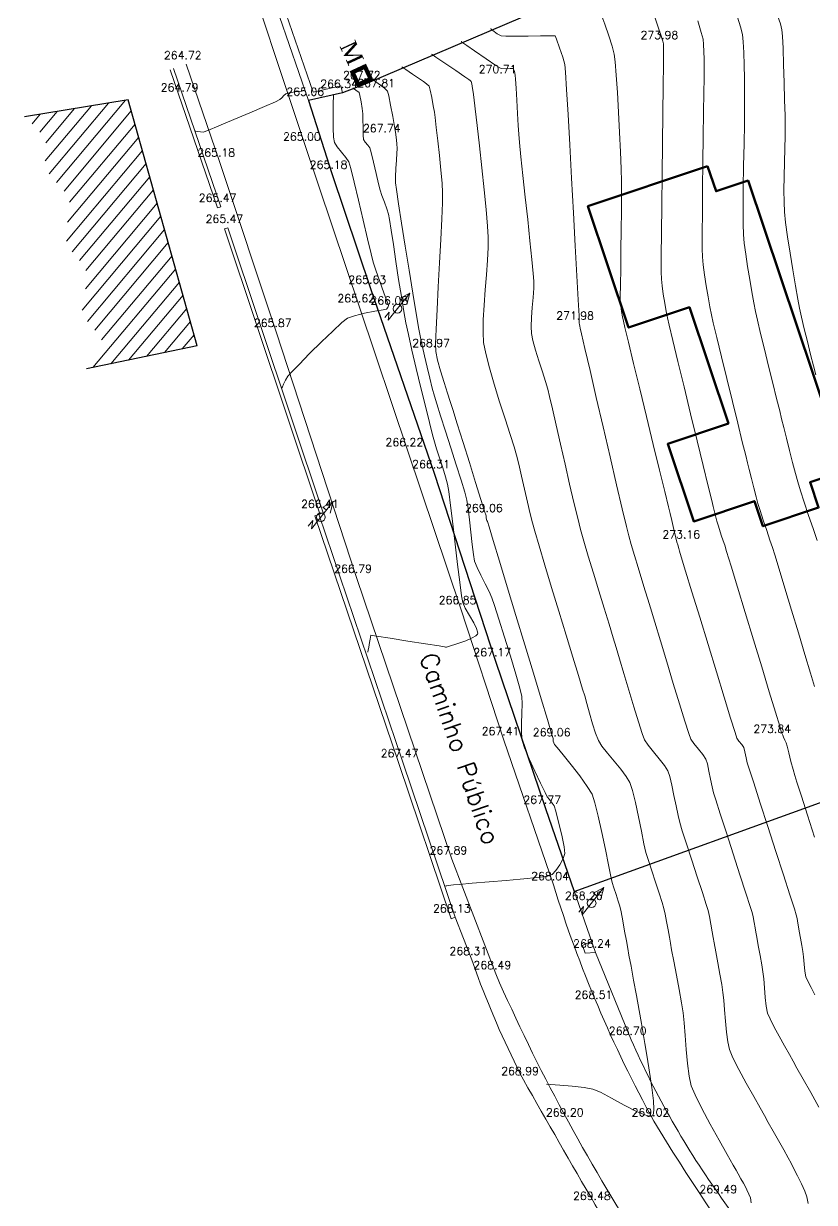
# Model space of a CAD drawing. Extents: x -10901 to -10687, y 151248 to 151425.
# Drawn here: x -10901.4 to -10856.9, y 151324.2 to 151390.5 of the extents above; entities that cross this region are included whole.
import ezdxf

# ---------------------------------------------------------------- set-up
doc = ezdxf.new("R2010")
doc.units = 0
doc.header["$LTSCALE"] = 0.1
doc.layers.get('0').update_dxf_attribs({"lineweight": 15})
for name, color, linetype, lineweight in [('Aguas Pluviais', 172, 'Continuous', 15), ('caminhos', 250, 'Continuous', 15), ('CONSTRUÇOES', 12, 'Continuous', 15), ('MUROS', 250, 'Continuous', 15), ('Paredes', 7, 'Continuous', 30), ('Partilha', 1, 'Continuous', 30), ('PONTOS', 7, 'Continuous', 15), ('Poste Edp', 220, 'Continuous', 15), ('Texto', 7, 'Continuous', 15), ('TOPO-CN_MESTRAS', 24, 'Continuous', 15), ('TOPO-CN_NORMAIS', 45, 'Continuous', 15)]:
    doc.layers.add(name, color=color, linetype=linetype, lineweight=lineweight)
doc.layers.add('LIM_MARCO_PARTILHA', color=40, linetype='Continuous')
doc.styles.get("Standard").update_dxf_attribs({"font": 'simplex.shx'})
doc.styles.add('TIMES NEW ROMAN', font='times.ttf')

# ---------------------------------------------------------------- blocks, each defined once
blk = doc.blocks.new('A$C06F97CB2')
at = {"layer": 'LIM_MARCO_PARTILHA', "const_width": 0.24, "elevation": -36.358}
blk.add_lwpolyline([(2.626, 1.966), (2.073, 1.432), (1.54, 1.984), (2.092, 2.518)], close=True, dxfattribs=at)
at = {"layer": 'LIM_MARCO_PARTILHA', "style": 'TIMES NEW ROMAN'}
blk.add_text('M ', height=0.96, rotation=44.00276, dxfattribs=at).set_placement((0.923, 0.244, -36.358))
blk = doc.blocks.new('POSTE-EDP')
for p, q in [((-0.52, -0.654), (0.697, 0.881)), ((0.697, 0.881), (0.107, 0.565)), ((0.697, 0.881), (0.524, 0.234)), ((0.107, 0.565), (0.315, 0.399)), ((-0.708, -0.5), (-0.46, -0.187)), ((-0.52, -0.654), (-0.46, -0.187))]:
    blk.add_line(p, q)
blk.add_circle((0, 0), 0.25)
blk = doc.blocks.new('*U3089', base_point=(-10871.537, 151350.105))
at = {"layer": 'PONTOS', "color": 250, "insert": (-10872.787, 151350.605), "char_height": 0.45, "attachment_point": 4}
blk.add_mtext('269.06', dxfattribs=at)
blk = doc.blocks.new('*U3221', base_point=(-10887.228, 151373.126))
at = {"layer": 'PONTOS', "color": 250, "insert": (-10888.478, 151373.626), "char_height": 0.45, "attachment_point": 4}
blk.add_mtext('265.87', dxfattribs=at)
blk = doc.blocks.new('*U3223', base_point=(-10892.4658, 151386.3708))
at = {"layer": 'PONTOS', "color": 250, "insert": (-10893.7158, 151386.8708), "char_height": 0.45, "attachment_point": 4}
blk.add_mtext('264.79', dxfattribs=at)
blk = doc.blocks.new('*U3228', base_point=(-10882.7108, 151359.3022))
at = {"layer": 'PONTOS', "color": 250, "insert": (-10883.9608, 151359.8022), "char_height": 0.45, "attachment_point": 4}
blk.add_mtext('266.79', dxfattribs=at)
blk = doc.blocks.new('*U3222', base_point=(-10892.2862, 151388.183))
at = {"layer": 'PONTOS', "color": 250, "insert": (-10893.5362, 151388.683), "char_height": 0.45, "attachment_point": 4}
blk.add_mtext('264.72', dxfattribs=at)
blk = doc.blocks.new('*U3224', base_point=(-10890.4036, 151382.7082))
at = {"layer": 'PONTOS', "color": 250, "insert": (-10891.6536, 151383.2082), "char_height": 0.45, "attachment_point": 4}
blk.add_mtext('265.18', dxfattribs=at)
blk = doc.blocks.new('*U3232', base_point=(-10876.2245, 151337.803))
at = {"layer": 'PONTOS', "color": 250, "insert": (-10877.4745, 151338.303), "char_height": 0.45, "attachment_point": 4}
blk.add_mtext('268.31', dxfattribs=at)
blk = doc.blocks.new('*U3225', base_point=(-10890.3281, 151380.1602))
at = {"layer": 'PONTOS', "color": 250, "insert": (-10891.5781, 151380.6602), "char_height": 0.45, "attachment_point": 4}
blk.add_mtext('265.47', dxfattribs=at)
blk = doc.blocks.new('*U3226', base_point=(-10889.942, 151378.984))
at = {"layer": 'PONTOS', "color": 250, "insert": (-10891.192, 151379.484), "char_height": 0.45, "attachment_point": 4}
blk.add_mtext('265.47', dxfattribs=at)
blk = doc.blocks.new('*U3227', base_point=(-10884.5728, 151362.9464))
at = {"layer": 'PONTOS', "color": 250, "insert": (-10885.8228, 151363.4464), "char_height": 0.45, "attachment_point": 4}
blk.add_mtext('266.41', dxfattribs=at)
blk = doc.blocks.new('*U3230', base_point=(-10877.3429, 151343.4653))
at = {"layer": 'PONTOS', "color": 250, "insert": (-10878.5929, 151343.9653), "char_height": 0.45, "attachment_point": 4}
blk.add_mtext('267.89', dxfattribs=at)
blk = doc.blocks.new('*U3234', base_point=(-10873.3164, 151331.05))
at = {"layer": 'PONTOS', "color": 250, "insert": (-10874.5664, 151331.55), "char_height": 0.45, "attachment_point": 4}
blk.add_mtext('268.99', dxfattribs=at)
blk = doc.blocks.new('*U3229', base_point=(-10880.0953, 151348.9244))
at = {"layer": 'PONTOS', "color": 250, "insert": (-10881.3453, 151349.4244), "char_height": 0.45, "attachment_point": 4}
blk.add_mtext('267.47', dxfattribs=at)
blk = doc.blocks.new('*U3235', base_point=(-10870.8031, 151328.7239))
at = {"layer": 'PONTOS', "color": 250, "insert": (-10872.0531, 151329.2239), "char_height": 0.45, "attachment_point": 4}
blk.add_mtext('269.20', dxfattribs=at)
blk = doc.blocks.new('*U3231', base_point=(-10877.1509, 151340.1982))
at = {"layer": 'PONTOS', "color": 250, "insert": (-10878.4009, 151340.6982), "char_height": 0.45, "attachment_point": 4}
blk.add_mtext('268.13', dxfattribs=at)
blk = doc.blocks.new('*U3236', base_point=(-10869.2777, 151324.0318))
at = {"layer": 'PONTOS', "color": 250, "insert": (-10870.5277, 151324.5318), "char_height": 0.45, "attachment_point": 4}
blk.add_mtext('269.48', dxfattribs=at)
blk = doc.blocks.new('*U3233', base_point=(-10874.8764, 151337.0126))
at = {"layer": 'PONTOS', "color": 250, "insert": (-10876.1264, 151337.5126), "char_height": 0.45, "attachment_point": 4}
blk.add_mtext('268.49', dxfattribs=at)
blk = doc.blocks.new('*U3262', base_point=(-10875.3528, 151362.7174))
at = {"layer": 'PONTOS', "color": 250, "insert": (-10876.6028, 151363.2174), "char_height": 0.45, "attachment_point": 4}
blk.add_mtext('269.06', dxfattribs=at)
blk = doc.blocks.new('*U3263', base_point=(-10878.3211, 151371.9979))
at = {"layer": 'PONTOS', "color": 250, "insert": (-10879.5711, 151372.4979), "char_height": 0.45, "attachment_point": 4}
blk.add_mtext('268.97', dxfattribs=at)
blk = doc.blocks.new('*U3264', base_point=(-10870.2197, 151373.5386))
at = {"layer": 'PONTOS', "color": 250, "insert": (-10871.4697, 151374.0386), "char_height": 0.45, "attachment_point": 4}
blk.add_mtext('271.98', dxfattribs=at)
blk = doc.blocks.new('*U3265', base_point=(-10864.2502, 151361.2332))
at = {"layer": 'PONTOS', "color": 250, "insert": (-10865.5002, 151361.7332), "char_height": 0.45, "attachment_point": 4}
blk.add_mtext('273.16', dxfattribs=at)
blk = doc.blocks.new('*U3266', base_point=(-10859.1343, 151350.2999))
at = {"layer": 'PONTOS', "color": 250, "insert": (-10860.3843, 151350.7999), "char_height": 0.45, "attachment_point": 4}
blk.add_mtext('273.84', dxfattribs=at)
blk = doc.blocks.new('*U3311', base_point=(-10862.1665, 151324.4033))
at = {"layer": 'PONTOS', "color": 250, "insert": (-10863.4165, 151324.9033), "char_height": 0.45, "attachment_point": 4}
blk.add_mtext('269.49', dxfattribs=at)
blk = doc.blocks.new('*U3312', base_point=(-10865.9799, 151328.7302))
at = {"layer": 'PONTOS', "color": 250, "insert": (-10867.2299, 151329.2302), "char_height": 0.45, "attachment_point": 4}
blk.add_mtext('269.02', dxfattribs=at)
blk = doc.blocks.new('*U3317', base_point=(-10871.6302, 151342.0181))
at = {"layer": 'PONTOS', "color": 250, "insert": (-10872.8802, 151342.5181), "char_height": 0.45, "attachment_point": 4}
blk.add_mtext('268.04', dxfattribs=at)
blk = doc.blocks.new('*U3321', base_point=(-10876.8325, 151357.5409))
at = {"layer": 'PONTOS', "color": 250, "insert": (-10878.0825, 151358.0409), "char_height": 0.45, "attachment_point": 4}
blk.add_mtext('266.85', dxfattribs=at)
blk = doc.blocks.new('*U3322', base_point=(-10878.3284, 151365.1815))
at = {"layer": 'PONTOS', "color": 250, "insert": (-10879.5784, 151365.6815), "char_height": 0.45, "attachment_point": 4}
blk.add_mtext('266.31', dxfattribs=at)
blk = doc.blocks.new('*U3313', base_point=(-10867.2615, 151333.3148))
at = {"layer": 'PONTOS', "color": 250, "insert": (-10868.5115, 151333.8148), "char_height": 0.45, "attachment_point": 4}
blk.add_mtext('268.70', dxfattribs=at)
blk = doc.blocks.new('*U3314', base_point=(-10869.1851, 151335.3417))
at = {"layer": 'PONTOS', "color": 250, "insert": (-10870.4351, 151335.8417), "char_height": 0.45, "attachment_point": 4}
blk.add_mtext('268.51', dxfattribs=at)
blk = doc.blocks.new('*U3324', base_point=(-10880.6721, 151374.3826))
at = {"layer": 'PONTOS', "color": 250, "insert": (-10881.9221, 151374.8826), "char_height": 0.45, "attachment_point": 4}
blk.add_mtext('266.08', dxfattribs=at)
blk = doc.blocks.new('*U3316', base_point=(-10869.731, 151340.9113))
at = {"layer": 'PONTOS', "color": 250, "insert": (-10870.981, 151341.4113), "char_height": 0.45, "attachment_point": 4}
blk.add_mtext('268.26', dxfattribs=at)
blk = doc.blocks.new('*U3325', base_point=(-10882.5319, 151374.5133))
at = {"layer": 'PONTOS', "color": 250, "insert": (-10883.7819, 151375.0133), "char_height": 0.45, "attachment_point": 4}
blk.add_mtext('265.62', dxfattribs=at)
blk = doc.blocks.new('*U3315', base_point=(-10869.2698, 151338.2207))
at = {"layer": 'PONTOS', "color": 250, "insert": (-10870.5198, 151338.7207), "char_height": 0.45, "attachment_point": 4}
blk.add_mtext('268.24', dxfattribs=at)
blk = doc.blocks.new('*U3327', base_point=(-10884.0845, 151382.0292))
at = {"layer": 'PONTOS', "color": 250, "insert": (-10885.3345, 151382.5292), "char_height": 0.45, "attachment_point": 4}
blk.add_mtext('265.18', dxfattribs=at)
blk = doc.blocks.new('*U3320', base_point=(-10874.8811, 151354.6032))
at = {"layer": 'PONTOS', "color": 250, "insert": (-10876.1311, 151355.1032), "char_height": 0.45, "attachment_point": 4}
blk.add_mtext('267.17', dxfattribs=at)
blk = doc.blocks.new('*U3328', base_point=(-10885.5868, 151383.6075))
at = {"layer": 'PONTOS', "color": 250, "insert": (-10886.8368, 151384.1075), "char_height": 0.45, "attachment_point": 4}
blk.add_mtext('265.00', dxfattribs=at)
blk = doc.blocks.new('*U3318', base_point=(-10872.0722, 151346.3132))
at = {"layer": 'PONTOS', "color": 250, "insert": (-10873.3222, 151346.8132), "char_height": 0.45, "attachment_point": 4}
blk.add_mtext('267.77', dxfattribs=at)
blk = doc.blocks.new('*U3319', base_point=(-10874.4145, 151350.1714))
at = {"layer": 'PONTOS', "color": 250, "insert": (-10875.6645, 151350.6714), "char_height": 0.45, "attachment_point": 4}
blk.add_mtext('267.41', dxfattribs=at)
blk = doc.blocks.new('*U3323', base_point=(-10879.8238, 151366.4177))
at = {"layer": 'PONTOS', "color": 250, "insert": (-10881.0738, 151366.9177), "char_height": 0.45, "attachment_point": 4}
blk.add_mtext('266.22', dxfattribs=at)
blk = doc.blocks.new('*U3326', base_point=(-10881.9119, 151375.5614))
at = {"layer": 'PONTOS', "color": 250, "insert": (-10883.1619, 151376.0614), "char_height": 0.45, "attachment_point": 4}
blk.add_mtext('265.63', dxfattribs=at)
blk = doc.blocks.new('*U3334', base_point=(-10881.0929, 151384.0731))
at = {"layer": 'PONTOS', "color": 250, "insert": (-10882.3429, 151384.5731), "char_height": 0.45, "attachment_point": 4}
blk.add_mtext('267.74', dxfattribs=at)
blk = doc.blocks.new('*U3337', base_point=(-10874.5789, 151387.4011))
at = {"layer": 'PONTOS', "color": 250, "insert": (-10875.8289, 151387.9011), "char_height": 0.45, "attachment_point": 4}
blk.add_mtext('270.71', dxfattribs=at)
blk = doc.blocks.new('*U3332', base_point=(-10885.3991, 151386.1343))
at = {"layer": 'PONTOS', "color": 250, "insert": (-10886.6491, 151386.6343), "char_height": 0.45, "attachment_point": 4}
blk.add_mtext('265.06', dxfattribs=at)
blk = doc.blocks.new('*U3333', base_point=(-10883.4957, 151386.5737))
at = {"layer": 'PONTOS', "color": 250, "insert": (-10884.7457, 151387.0737), "char_height": 0.45, "attachment_point": 4}
blk.add_mtext('266.34', dxfattribs=at)
blk = doc.blocks.new('*U3335', base_point=(-10881.4108, 151386.6193))
at = {"layer": 'PONTOS', "color": 250, "insert": (-10882.6608, 151387.1193), "char_height": 0.45, "attachment_point": 4}
blk.add_mtext('267.81', dxfattribs=at)
blk = doc.blocks.new('*U3336', base_point=(-10882.2156, 151387.0648))
at = {"layer": 'PONTOS', "color": 250, "insert": (-10883.4656, 151387.5648), "char_height": 0.45, "attachment_point": 4}
blk.add_mtext('267.72', dxfattribs=at)
blk = doc.blocks.new('*U3338', base_point=(-10865.4795, 151389.3198))
at = {"layer": 'PONTOS', "color": 250, "insert": (-10866.7295, 151389.8198), "char_height": 0.45, "attachment_point": 4}
blk.add_mtext('273.98', dxfattribs=at)

msp = doc.modelspace()

# ---------------------------------------------------------------- hatches: boundary and pattern name
at = {"layer": 'CONSTRUÇOES'}
h = msp.add_hatch(dxfattribs=at)
h.set_pattern_fill('ANSI31', color=252, scale=0.2, angle=5.00871)
h.set_pattern_definition([(50.0087128, (-87941.8954, 144122.8736), (-0.486500285, 0.408096156), [])])
edge = h.paths.add_edge_path()
edge.add_spline(control_points=[(-10901.432, 151385.219), (-10901.358, 151385.186), (-10899.74, 151383.932), (-10900.626, 151382.072), (-10898.065, 151380.766), (-10899.731, 151378.106), (-10897.171, 151376.537), (-10898.955, 151373.984), (-10896.068, 151372.538), (-10897.874, 151371.082), (-10897.896, 151371.039)], knot_values=[0, 0, 0, 0, 0.205117, 0.311122, 0.5527, 0.78934, 0.998677, 1.225311, 1.461852, 1.595025, 1.595025, 1.595025, 1.595025], degree=3, periodic=0)
edge.add_line((-10897.896, 151371.039), (-10891.661, 151372.349))
edge.add_line((-10891.661, 151372.349), (-10895.548, 151386.172))
edge.add_line((-10895.548, 151386.172), (-10901.432, 151385.219))

# ---------------------------------------------------------------- linework, layer by layer
at = {"layer": 'Aguas Pluviais', "color": 7}
msp.add_lwpolyline([(-10885.399, 151386.134), (-10884.085, 151382.029), (-10881.912, 151375.561), (-10878.328, 151365.182), (-10874.881, 151354.603), (-10872.072, 151346.313), (-10869.27, 151338.221)], dxfattribs=at)
for points in [[(-10877.151, 151340.198), (-10876.225, 151337.803), (-10875.865, 151336.813, 0.028524), (-10873.316, 151331.05, 0.002652), (-10869.278, 151324.032, 0.022681), (-10864.8, 151317.089, 0.005169), (-10861.557, 151312.005, 0.12118)], [(-10869.27, 151338.221), (-10867.262, 151333.315, 0.051649), (-10862.166, 151324.403, 0.020563), (-10856.109, 151316.095, 0.021201), (-10848.765, 151307.489, 0.02865), (-10838.464, 151298.625, -0.016478), (-10836.826, 151297.284, 0.510033)]]:
    msp.add_lwpolyline(points, format="xyb", dxfattribs=at)
at = {"layer": 'Aguas Pluviais'}
msp.add_lwpolyline([(-10869.27, 151338.221), (-10869.841, 151338.178), (-10869.988, 151338.62), (-10869.492, 151338.862)], dxfattribs=at)
at = {"layer": 'caminhos'}
for points in [[(-10889.516, 151395.407), (-10885.587, 151383.608), (-10882.532, 151374.513), (-10879.824, 151366.418), (-10876.833, 151357.541), (-10874.415, 151350.171), (-10871.63, 151342.018, 0.050216), (-10865.98, 151328.73, 0.039047), (-10853.256, 151311.129, 0.052133), (-10839.323, 151297.614, 0.042077), (-10834.893, 151294.159, 0.042077)], [(-10892.286, 151388.183), (-10890.404, 151382.708), (-10887.228, 151373.126), (-10882.711, 151359.302), (-10877.343, 151343.465), (-10874.876, 151337.013, 0.039991), (-10866.601, 151321.66, 0.037441), (-10857.474, 151308.834, 0.047098), (-10845.09, 151296.327, 0.011754), (-10833.188, 151287.298, 0.072753), (-10822.88, 151283.146, -0.490385)]]:
    msp.add_lwpolyline(points, format="xyb", dxfattribs=at)
at = {"layer": 'CONSTRUÇOES', "color": 250, "lineweight": 30}
for points in [[(-10895.548, 151386.172), (-10901.386, 151385.227)], [(-10891.661, 151372.349), (-10895.548, 151386.172)], [(-10891.661, 151372.349), (-10897.896, 151371.039)]]:
    msp.add_lwpolyline(points, dxfattribs=at)
at = {"layer": 'MUROS'}
for points in [[(-10883.586, 151386.963), (-10885.138, 151386.605), (-10886.653, 151390.997), (-10888.227, 151395.845)], [(-10883.496, 151386.574), (-10885.399, 151386.134), (-10887.033, 151390.87), (-10888.608, 151395.721)], [(-10893.194, 151387.871), (-10890.517, 151380.095)], [(-10893.005, 151387.936), (-10890.328, 151380.16)], [(-10883.496, 151386.574), (-10883.586, 151386.963)], [(-10890.328, 151380.16), (-10890.517, 151380.095)], [(-10889.942, 151378.984), (-10890.132, 151378.921)], [(-10890.132, 151378.921), (-10884.762, 151362.883)], [(-10889.942, 151378.984), (-10884.573, 151362.946)], [(-10884.573, 151362.946), (-10885.054, 151362.785)], [(-10885.054, 151362.785), (-10880.332, 151348.844), (-10877.388, 151340.118)], [(-10884.817, 151362.865), (-10880.095, 151348.924), (-10877.151, 151340.198)], [(-10877.151, 151340.198), (-10877.388, 151340.118)]]:
    msp.add_lwpolyline(points, dxfattribs=at)
at = {"layer": 'Paredes', "color": 1, "lineweight": 60}
msp.add_lwpolyline([(-10862.959, 151382.453), (-10862.482, 151381.031), (-10860.68, 151381.636), (-10855.204, 151365.331), (-10857.195, 151364.663), (-10856.717, 151363.241), (-10859.845, 151362.19), (-10860.323, 151363.612), (-10863.735, 151362.466), (-10865.2, 151366.826), (-10861.787, 151367.973), (-10863.984, 151374.514), (-10867.397, 151373.367), (-10869.69, 151380.193), (-10862.959, 151382.453)], close=True, dxfattribs=at)
at = {"layer": 'Partilha'}
msp.add_lwpolyline([(-10848.35, 151375.947), (-10850.843, 151382.756), (-10855.438, 151390.161), (-10857, 151397.993), (-10866.412, 151393.8), (-10882.216, 151387.065), (-10883.496, 151386.574), (-10885.399, 151386.134), (-10884.085, 151382.029), (-10881.912, 151375.561), (-10878.328, 151365.182), (-10874.881, 151354.603), (-10872.072, 151346.313), (-10870.459, 151341.654), (-10839.751, 151352.754), (-10840.398, 151354.51), (-10842.999, 151361.586), (-10845.671, 151368.705)], close=True, dxfattribs=at)
at = {"layer": 'TOPO-CN_MESTRAS', "color": 8, "linetype": 'Continuous', "lineweight": 15}
for points in [[(-10863.514, 151390.621), (-10863.314, 151389.968), (-10863.214, 151389.587), (-10863.182, 151389.282), (-10863.165, 151388.886), (-10863.157, 151388.459), (-10863.155, 151388.061), (-10863.153, 151387.752), (-10863.156, 151387.381), (-10863.166, 151386.583), (-10863.182, 151385.462), (-10863.201, 151384.122), (-10863.221, 151382.669), (-10863.239, 151381.206), (-10863.253, 151379.837), (-10863.261, 151378.668), (-10863.262, 151377.803), (-10863.252, 151377.346), (-10863.205, 151376.903), (-10863.127, 151376.339), (-10863.029, 151375.715), (-10862.923, 151375.093), (-10862.822, 151374.532), (-10862.738, 151374.092), (-10862.635, 151373.635), (-10862.439, 151372.812), (-10862.178, 151371.729), (-10861.877, 151370.495), (-10861.563, 151369.214), (-10861.263, 151367.995), (-10861.004, 151366.943), (-10860.812, 151366.166), (-10860.713, 151365.769), (-10860.618, 151365.383), (-10860.495, 151364.885), (-10860.362, 151364.352), (-10860.234, 151363.856), (-10860.129, 151363.472), (-10860.004, 151363.073), (-10859.827, 151362.541), (-10859.631, 151361.96), (-10859.448, 151361.416), (-10859.309, 151360.994), (-10859.182, 151360.58), (-10858.939, 151359.781), (-10858.613, 151358.708), (-10858.24, 151357.475), (-10857.852, 151356.193), (-10857.483, 151354.976), (-10857.166, 151353.935), (-10856.937, 151353.183)], [(-10860.499, 151324.134), (-10860.547, 151324.427), (-10860.629, 151324.629), (-10860.748, 151324.873), (-10860.847, 151325.069), (-10860.941, 151325.24), (-10861.085, 151325.496), (-10861.236, 151325.764), (-10861.351, 151325.97), (-10861.511, 151326.252), (-10861.853, 151326.851), (-10862.308, 151327.657), (-10862.806, 151328.559), (-10863.28, 151329.445), (-10863.66, 151330.206), (-10863.878, 151330.728), (-10863.995, 151331.268), (-10864.087, 151331.974), (-10864.16, 151332.765), (-10864.222, 151333.557), (-10864.279, 151334.269), (-10864.339, 151334.817), (-10864.431, 151335.383), (-10864.563, 151336.131), (-10864.713, 151336.952), (-10864.859, 151337.735), (-10864.979, 151338.372), (-10865.05, 151338.753), (-10865.108, 151339.081), (-10865.18, 151339.503), (-10865.26, 151339.957), (-10865.34, 151340.378), (-10865.411, 151340.703), (-10865.51, 151341.034), (-10865.678, 151341.549), (-10865.884, 151342.168), (-10866.098, 151342.809), (-10866.288, 151343.394), (-10866.423, 151343.842), (-10866.538, 151344.338), (-10866.682, 151345.046), (-10866.844, 151345.856), (-10867.012, 151346.654), (-10867.175, 151347.332), (-10867.323, 151347.777), (-10867.53, 151348.119), (-10867.846, 151348.536), (-10868.216, 151348.987), (-10868.585, 151349.432), (-10868.898, 151349.831), (-10869.101, 151350.143), (-10869.265, 151350.547), (-10869.435, 151351.086), (-10869.601, 151351.675), (-10869.75, 151352.226), (-10869.87, 151352.651), (-10869.987, 151353.036), (-10870.219, 151353.796), (-10870.538, 151354.839), (-10870.914, 151356.074), (-10871.32, 151357.408), (-10871.728, 151358.752), (-10872.11, 151360.012), (-10872.436, 151361.097), (-10872.68, 151361.916), (-10872.812, 151362.378), (-10872.941, 151362.894), (-10873.094, 151363.554), (-10873.259, 151364.286), (-10873.424, 151365.018), (-10873.576, 151365.678), (-10873.703, 151366.195), (-10873.84, 151366.655), (-10874.064, 151367.357), (-10874.345, 151368.227), (-10874.653, 151369.191), (-10874.959, 151370.176), (-10875.231, 151371.109), (-10875.44, 151371.916), (-10875.555, 151372.524), (-10875.587, 151373.096), (-10875.575, 151373.811), (-10875.531, 151374.622), (-10875.469, 151375.481), (-10875.402, 151376.342), (-10875.342, 151377.157), (-10875.302, 151377.877), (-10875.296, 151378.456), (-10875.334, 151379.077), (-10875.415, 151379.999), (-10875.526, 151381.123), (-10875.655, 151382.351), (-10875.79, 151383.584), (-10875.918, 151384.725), (-10876.026, 151385.674), (-10876.103, 151386.334), (-10876.136, 151386.606), (-10876.173, 151386.819), (-10876.222, 151387.076), (-10876.253, 151387.21), (-10876.319, 151387.267), (-10876.39, 151387.321), (-10876.611, 151387.472), (-10877.123, 151387.82), (-10877.731, 151388.232), (-10878.239, 151388.577), (-10878.453, 151388.722), (-10878.488, 151388.746)]]:
    msp.add_lwpolyline(points, dxfattribs=at)
at = {"layer": 'TOPO-CN_MESTRAS', "color": 38, "linetype": 'Continuous', "lineweight": 15, "true_color": 0x4d2600}
msp.add_lwpolyline([(-10891.798, 151384.431), (-10891.784, 151384.428), (-10891.739, 151384.419), (-10891.64, 151384.397), (-10891.485, 151384.368), (-10891.331, 151384.355), (-10891.064, 151384.458), (-10890.445, 151384.714), (-10889.614, 151385.064), (-10888.713, 151385.447), (-10887.884, 151385.802), (-10887.269, 151386.07), (-10887.009, 151386.188), (-10886.907, 151386.288), (-10886.789, 151386.424), (-10886.685, 151386.517), (-10886.496, 151386.562), (-10886.153, 151386.619), (-10885.804, 151386.671), (-10885.595, 151386.702)], dxfattribs=at)
at = {"layer": 'TOPO-CN_NORMAIS', "color": 8, "linetype": 'Continuous', "lineweight": 15}
for points in [[(-10868.954, 151391.024), (-10868.739, 151390.431), (-10868.514, 151389.783), (-10868.323, 151389.186), (-10868.207, 151388.745), (-10868.154, 151388.31), (-10868.095, 151387.56), (-10868.032, 151386.586), (-10867.97, 151385.481), (-10867.912, 151384.337), (-10867.863, 151383.245), (-10867.825, 151382.298), (-10867.802, 151381.586), (-10867.796, 151380.875), (-10867.8, 151379.931), (-10867.812, 151378.852), (-10867.828, 151377.735), (-10867.845, 151376.676), (-10867.859, 151375.774), (-10867.868, 151375.124), (-10867.867, 151374.824), (-10867.839, 151374.583), (-10867.791, 151374.274), (-10867.738, 151373.965), (-10867.693, 151373.726), (-10867.61, 151373.373), (-10867.409, 151372.542), (-10867.119, 151371.349), (-10866.77, 151369.915), (-10866.391, 151368.358), (-10866.01, 151366.798), (-10865.658, 151365.353), (-10865.362, 151364.143), (-10865.154, 151363.287), (-10865.061, 151362.904), (-10864.97, 151362.517), (-10864.852, 151362.005), (-10864.744, 151361.539), (-10864.684, 151361.291), (-10864.64, 151361.139), (-10864.582, 151360.95), (-10864.535, 151360.798), (-10864.438, 151360.48), (-10864.193, 151359.673), (-10863.836, 151358.499), (-10863.403, 151357.08), (-10862.933, 151355.538), (-10862.462, 151353.996), (-10862.028, 151352.576), (-10861.666, 151351.399), (-10861.414, 151350.588), (-10861.309, 151350.266), (-10861.193, 151350.104), (-10861.033, 151349.912), (-10860.921, 151349.749), (-10860.855, 151349.512), (-10860.785, 151349.169), (-10860.724, 151348.891), (-10860.617, 151348.553), (-10860.36, 151347.754), (-10859.996, 151346.624), (-10859.567, 151345.298), (-10859.117, 151343.907), (-10858.689, 151342.583), (-10858.326, 151341.46), (-10858.072, 151340.669), (-10857.97, 151340.343), (-10857.926, 151340.133), (-10857.88, 151339.872), (-10857.843, 151339.661), (-10857.799, 151339.425), (-10857.726, 151339.031), (-10857.649, 151338.607), (-10857.595, 151338.284), (-10857.564, 151337.973), (-10857.532, 151337.566), (-10857.491, 151337.161), (-10857.433, 151336.854), (-10857.325, 151336.601), (-10857.14, 151336.244), (-10856.92, 151335.847)], [(-10865.909, 151390.777), (-10865.677, 151390.085), (-10865.575, 151389.777), (-10865.527, 151389.638), (-10865.471, 151389.466), (-10865.435, 151389.325), (-10865.435, 151389.004), (-10865.443, 151388.173), (-10865.457, 151386.942), (-10865.475, 151385.424), (-10865.495, 151383.728), (-10865.515, 151381.968), (-10865.534, 151380.253), (-10865.55, 151378.696), (-10865.56, 151377.408), (-10865.564, 151376.501), (-10865.559, 151376.085), (-10865.519, 151375.718), (-10865.45, 151375.247), (-10865.368, 151374.742), (-10865.285, 151374.273), (-10865.216, 151373.909), (-10865.122, 151373.502), (-10864.916, 151372.644), (-10864.627, 151371.451), (-10864.283, 151370.036), (-10863.912, 151368.514), (-10863.541, 151366.999), (-10863.201, 151365.607), (-10862.917, 151364.45), (-10862.72, 151363.644), (-10862.636, 151363.304), (-10862.579, 151363.074), (-10862.506, 151362.778), (-10862.431, 151362.483), (-10862.369, 151362.255), (-10862.293, 151362.017), (-10862.187, 151361.698), (-10862.078, 151361.375), (-10861.995, 151361.124), (-10861.887, 151360.771), (-10861.634, 151359.942), (-10861.274, 151358.758), (-10860.843, 151357.339), (-10860.377, 151355.807), (-10859.913, 151354.281), (-10859.488, 151352.883), (-10859.139, 151351.732), (-10858.901, 151350.949), (-10858.811, 151350.655), (-10858.773, 151350.548), (-10858.733, 151350.442), (-10858.685, 151350.339), (-10858.604, 151350.163), (-10858.543, 151350.017), (-10858.49, 151349.826), (-10858.389, 151349.442), (-10858.266, 151348.969), (-10858.145, 151348.51), (-10858.051, 151348.172), (-10857.932, 151347.794), (-10857.681, 151347.01), (-10857.336, 151345.94), (-10856.937, 151344.705)], [(-10861.274, 151390.83), (-10861.099, 151390.281), (-10860.993, 151389.849), (-10860.951, 151389.435), (-10860.921, 151388.829), (-10860.9, 151388.117), (-10860.886, 151387.387), (-10860.878, 151386.724), (-10860.872, 151386.215), (-10860.875, 151385.696), (-10860.889, 151384.822), (-10860.909, 151383.708), (-10860.931, 151382.471), (-10860.95, 151381.227), (-10860.962, 151380.091), (-10860.961, 151379.179), (-10860.944, 151378.607), (-10860.894, 151378.113), (-10860.811, 151377.492), (-10860.705, 151376.796), (-10860.587, 151376.076), (-10860.467, 151375.382), (-10860.355, 151374.765), (-10860.261, 151374.276), (-10860.151, 151373.775), (-10859.978, 151373.04), (-10859.763, 151372.153), (-10859.528, 151371.193), (-10859.292, 151370.241), (-10859.077, 151369.377), (-10858.903, 151368.682), (-10858.791, 151368.235), (-10858.672, 151367.753), (-10858.521, 151367.138), (-10858.352, 151366.458), (-10858.18, 151365.779), (-10858.021, 151365.167), (-10857.889, 151364.689), (-10857.735, 151364.194), (-10857.52, 151363.54), (-10857.272, 151362.804), (-10857.021, 151362.062), (-10856.796, 151361.39)], [(-10858.998, 151390.87), (-10858.858, 151390.445), (-10858.772, 151390.111), (-10858.744, 151389.757), (-10858.713, 151389.07), (-10858.681, 151388.164), (-10858.649, 151387.156), (-10858.622, 151386.161), (-10858.602, 151385.297), (-10858.591, 151384.678), (-10858.594, 151384.131), (-10858.608, 151383.443), (-10858.628, 151382.671), (-10858.648, 151381.871), (-10858.66, 151381.099), (-10858.658, 151380.413), (-10858.637, 151379.868), (-10858.574, 151379.278), (-10858.463, 151378.479), (-10858.321, 151377.559), (-10858.165, 151376.607), (-10858.012, 151375.714), (-10857.879, 151374.968), (-10857.783, 151374.459), (-10857.671, 151373.946), (-10857.517, 151373.296), (-10857.341, 151372.577), (-10857.161, 151371.858), (-10856.997, 151371.21), (-10856.869, 151370.7)], [(-10856.693, 151329.528), (-10857.149, 151330.337), (-10857.578, 151331.097), (-10857.929, 151331.719), (-10858.15, 151332.116), (-10858.358, 151332.489), (-10858.632, 151332.971), (-10858.931, 151333.505), (-10859.215, 151334.029), (-10859.446, 151334.485), (-10859.581, 151334.812), (-10859.659, 151335.192), (-10859.717, 151335.694), (-10859.763, 151336.238), (-10859.802, 151336.743), (-10859.843, 151337.128), (-10859.909, 151337.528), (-10860.003, 151338.057), (-10860.105, 151338.61), (-10860.193, 151339.08), (-10860.246, 151339.358), (-10860.288, 151339.6), (-10860.342, 151339.912), (-10860.399, 151340.223), (-10860.45, 151340.463), (-10860.556, 151340.805), (-10860.799, 151341.56), (-10861.135, 151342.594), (-10861.517, 151343.771), (-10861.902, 151344.956), (-10862.245, 151346.014), (-10862.5, 151346.81), (-10862.624, 151347.208), (-10862.7, 151347.536), (-10862.787, 151347.969), (-10862.88, 151348.427), (-10862.971, 151348.828), (-10863.055, 151349.092), (-10863.223, 151349.348), (-10863.476, 151349.659), (-10863.732, 151349.971), (-10863.906, 151350.225), (-10864.018, 151350.541), (-10864.239, 151351.237), (-10864.539, 151352.209), (-10864.888, 151353.354), (-10865.257, 151354.571), (-10865.613, 151355.755), (-10865.928, 151356.803), (-10866.172, 151357.613), (-10866.313, 151358.083), (-10866.462, 151358.567), (-10866.653, 151359.183), (-10866.864, 151359.865), (-10867.072, 151360.548), (-10867.256, 151361.166), (-10867.394, 151361.653), (-10867.522, 151362.174), (-10867.759, 151363.172), (-10868.075, 151364.523), (-10868.443, 151366.101), (-10868.834, 151367.781), (-10869.219, 151369.438), (-10869.568, 151370.947), (-10869.854, 151372.183), (-10870.047, 151373.019), (-10870.12, 151373.332), (-10870.147, 151373.443), (-10870.171, 151373.542), (-10870.172, 151373.618), (-10870.173, 151373.695), (-10870.19, 151374.027), (-10870.238, 151374.931), (-10870.31, 151376.282), (-10870.4, 151377.955), (-10870.502, 151379.824), (-10870.608, 151381.765), (-10870.713, 151383.652), (-10870.809, 151385.36), (-10870.892, 151386.763), (-10870.954, 151387.738), (-10870.99, 151388.158), (-10871.105, 151388.568), (-10871.29, 151389.108), (-10871.462, 151389.58), (-10871.54, 151389.783), (-10871.628, 151389.782), (-10871.838, 151389.778), (-10872.361, 151389.77), (-10873.046, 151389.76), (-10873.743, 151389.755), (-10874.301, 151389.757), (-10874.569, 151389.772), (-10874.786, 151389.895), (-10875.038, 151390.078), (-10875.159, 151390.172), (-10875.164, 151390.176)], [(-10857.304, 151324.097), (-10857.37, 151324.475), (-10857.493, 151324.802), (-10857.679, 151325.215), (-10857.892, 151325.654), (-10858.098, 151326.06), (-10858.259, 151326.374), (-10858.421, 151326.674), (-10858.668, 151327.118), (-10858.962, 151327.64), (-10859.267, 151328.178), (-10859.542, 151328.667), (-10859.75, 151329.043), (-10859.995, 151329.479), (-10860.361, 151330.125), (-10860.784, 151330.878), (-10861.196, 151331.638), (-10861.533, 151332.302), (-10861.729, 151332.77), (-10861.821, 151333.193), (-10861.893, 151333.746), (-10861.951, 151334.365), (-10861.999, 151334.986), (-10862.044, 151335.543), (-10862.091, 151335.973), (-10862.163, 151336.416), (-10862.267, 151337.002), (-10862.384, 151337.645), (-10862.498, 151338.258), (-10862.592, 151338.757), (-10862.648, 151339.055), (-10862.706, 151339.39), (-10862.781, 151339.821), (-10862.859, 151340.251), (-10862.93, 151340.583), (-10863.036, 151340.928), (-10863.252, 151341.597), (-10863.537, 151342.467), (-10863.849, 151343.417), (-10864.145, 151344.325), (-10864.384, 151345.068), (-10864.523, 151345.525), (-10864.62, 151345.932), (-10864.729, 151346.467), (-10864.847, 151347.057), (-10864.966, 151347.63), (-10865.082, 151348.113), (-10865.189, 151348.434), (-10865.381, 151348.741), (-10865.675, 151349.114), (-10866.005, 151349.508), (-10866.303, 151349.88), (-10866.504, 151350.184), (-10866.642, 151350.545), (-10866.852, 151351.197), (-10867.109, 151352.04), (-10867.388, 151352.978), (-10867.661, 151353.911), (-10867.905, 151354.74), (-10868.091, 151355.367), (-10868.262, 151355.922), (-10868.498, 151356.682), (-10868.777, 151357.584), (-10869.079, 151358.565), (-10869.384, 151359.561), (-10869.67, 151360.511), (-10869.916, 151361.35), (-10870.103, 151362.016), (-10870.265, 151362.655), (-10870.475, 151363.531), (-10870.716, 151364.567), (-10870.974, 151365.687), (-10871.232, 151366.816), (-10871.473, 151367.878), (-10871.683, 151368.797), (-10871.846, 151369.497), (-10871.944, 151369.903), (-10872.07, 151370.334), (-10872.246, 151370.885), (-10872.442, 151371.493), (-10872.63, 151372.096), (-10872.779, 151372.631), (-10872.861, 151373.036), (-10872.877, 151373.431), (-10872.857, 151373.937), (-10872.818, 151374.5), (-10872.774, 151375.064), (-10872.74, 151375.574), (-10872.732, 151375.973), (-10872.765, 151376.403), (-10872.841, 151377.193), (-10872.949, 151378.241), (-10873.076, 151379.444), (-10873.211, 151380.701), (-10873.341, 151381.911), (-10873.455, 151382.972), (-10873.54, 151383.781), (-10873.584, 151384.238), (-10873.617, 151384.735), (-10873.656, 151385.412), (-10873.694, 151386.15), (-10873.73, 151386.834), (-10873.757, 151387.347), (-10873.772, 151387.571), (-10873.819, 151387.77), (-10873.896, 151387.936), (-10874.067, 151387.944), (-10874.351, 151387.925), (-10874.577, 151387.934), (-10874.861, 151388.107), (-10875.421, 151388.485), (-10876.061, 151388.926), (-10876.5, 151389.233), (-10876.722, 151389.389), (-10876.796, 151389.44), (-10876.806, 151389.447), (-10876.808, 151389.449), (-10876.819, 151389.456), (-10876.826, 151389.461)], [(-10872.027, 151330.816), (-10872.027, 151330.816), (-10872.022, 151330.815), (-10872.02, 151330.815), (-10871.801, 151330.801), (-10871.26, 151330.76), (-10870.566, 151330.699), (-10869.891, 151330.623), (-10869.405, 151330.536), (-10868.987, 151330.356), (-10868.365, 151330.027), (-10867.649, 151329.639), (-10866.953, 151329.284), (-10866.484, 151329.085), (-10866.223, 151329.014), (-10866.105, 151329.017), (-10866.065, 151329.034), (-10866.039, 151329.062), (-10866.003, 151329.161), (-10865.979, 151329.405), (-10865.999, 151329.877), (-10866.086, 151330.634), (-10866.216, 151331.486), (-10866.361, 151332.339), (-10866.494, 151333.096), (-10866.588, 151333.661), (-10866.678, 151334.221), (-10866.808, 151334.965), (-10866.96, 151335.809), (-10867.119, 151336.666), (-10867.265, 151337.449), (-10867.382, 151338.072), (-10867.452, 151338.45), (-10867.527, 151338.87), (-10867.626, 151339.426), (-10867.731, 151340.009), (-10867.826, 151340.51), (-10867.891, 151340.822), (-10867.979, 151341.116), (-10868.104, 151341.491), (-10868.231, 151341.866), (-10868.322, 151342.16), (-10868.394, 151342.493), (-10868.527, 151343.153), (-10868.702, 151344.02), (-10868.902, 151344.972), (-10869.106, 151345.887), (-10869.297, 151346.643), (-10869.457, 151347.119), (-10869.723, 151347.565), (-10870.142, 151348.147), (-10870.625, 151348.77), (-10871.082, 151349.338), (-10871.424, 151349.754), (-10871.563, 151349.921), (-10871.608, 151350.018), (-10871.646, 151350.107), (-10871.647, 151350.18), (-10871.647, 151350.253), (-10871.733, 151350.54), (-10871.969, 151351.32), (-10872.321, 151352.484), (-10872.756, 151353.922), (-10873.241, 151355.524), (-10873.742, 151357.181), (-10874.227, 151358.783), (-10874.662, 151360.221), (-10875.014, 151361.385), (-10875.25, 151362.164), (-10875.337, 151362.451), (-10875.366, 151362.511), (-10875.394, 151362.572), (-10875.406, 151362.667), (-10875.42, 151362.773), (-10875.501, 151363.032), (-10875.71, 151363.704), (-10876.009, 151364.659), (-10876.357, 151365.771), (-10876.714, 151366.911), (-10877.038, 151367.95), (-10877.291, 151368.76), (-10877.431, 151369.214), (-10877.58, 151369.682), (-10877.778, 151370.284), (-10877.982, 151370.931), (-10878.153, 151371.537), (-10878.249, 151372.012), (-10878.255, 151372.451), (-10878.227, 151373.277), (-10878.175, 151374.383), (-10878.108, 151375.663), (-10878.035, 151377.009), (-10877.964, 151378.316), (-10877.905, 151379.478), (-10877.867, 151380.388), (-10877.859, 151380.94), (-10877.892, 151381.493), (-10877.956, 151382.227), (-10878.041, 151383.051), (-10878.132, 151383.879), (-10878.219, 151384.62), (-10878.288, 151385.185), (-10878.327, 151385.486), (-10878.385, 151385.839), (-10878.469, 151386.306), (-10878.553, 151386.726), (-10878.609, 151386.94), (-10878.763, 151387.082), (-10878.94, 151387.209), (-10879.153, 151387.356), (-10879.547, 151387.623), (-10879.928, 151387.881), (-10880.1, 151387.997), (-10880.15, 151388.031)], [(-10877.687, 151341.959), (-10877.674, 151341.961), (-10877.633, 151341.967), (-10877.543, 151341.98), (-10877.401, 151342.001), (-10877.258, 151342.02), (-10876.937, 151342.048), (-10876.202, 151342.111), (-10875.252, 151342.193), (-10874.283, 151342.277), (-10873.495, 151342.347), (-10873.084, 151342.386), (-10872.768, 151342.417), (-10872.358, 151342.457), (-10871.962, 151342.519), (-10871.692, 151342.615), (-10871.49, 151342.825), (-10871.267, 151343.158), (-10871.078, 151343.514), (-10870.98, 151343.794), (-10871.021, 151344.167), (-10871.159, 151344.817), (-10871.337, 151345.548), (-10871.5, 151346.162), (-10871.591, 151346.462), (-10871.701, 151346.625), (-10871.859, 151346.818), (-10871.978, 151346.978), (-10872.1, 151347.218), (-10872.352, 151347.737), (-10872.669, 151348.411), (-10872.991, 151349.119), (-10873.253, 151349.739), (-10873.392, 151350.148), (-10873.43, 151350.556), (-10873.425, 151351.093), (-10873.402, 151351.673), (-10873.389, 151352.212), (-10873.412, 151352.627), (-10873.521, 151353.078), (-10873.748, 151353.878), (-10874.049, 151354.885), (-10874.378, 151355.959), (-10874.691, 151356.958), (-10874.943, 151357.741), (-10875.088, 151358.169), (-10875.246, 151358.519), (-10875.469, 151358.962), (-10875.711, 151359.437), (-10875.924, 151359.882), (-10876.062, 151360.237), (-10876.132, 151360.606), (-10876.202, 151361.174), (-10876.273, 151361.853), (-10876.346, 151362.554), (-10876.422, 151363.188), (-10876.501, 151363.669), (-10876.618, 151364.104), (-10876.827, 151364.794), (-10877.097, 151365.653), (-10877.399, 151366.596), (-10877.702, 151367.538), (-10877.978, 151368.394), (-10878.195, 151369.078), (-10878.324, 151369.507), (-10878.441, 151369.951), (-10878.585, 151370.519), (-10878.738, 151371.149), (-10878.888, 151371.781), (-10879.018, 151372.352), (-10879.113, 151372.801), (-10879.199, 151373.28), (-10879.345, 151374.15), (-10879.534, 151375.294), (-10879.746, 151376.599), (-10879.963, 151377.95), (-10880.166, 151379.232), (-10880.337, 151380.33), (-10880.456, 151381.129), (-10880.506, 151381.514), (-10880.506, 151381.854), (-10880.485, 151382.308), (-10880.456, 151382.782), (-10880.431, 151383.185), (-10880.422, 151383.423), (-10880.443, 151383.715), (-10880.482, 151384.076), (-10880.519, 151384.366), (-10880.571, 151384.674), (-10880.669, 151385.232), (-10880.786, 151385.867), (-10880.895, 151386.404), (-10880.966, 151386.67), (-10881.123, 151386.826), (-10881.347, 151386.996), (-10881.49, 151387.097), (-10881.636, 151387.198), (-10881.747, 151387.271), (-10881.812, 151387.315)], [(-10882.072, 151355.116), (-10882.068, 151355.139), (-10882.053, 151355.219), (-10882.019, 151355.397), (-10881.97, 151355.657), (-10881.935, 151355.841), (-10881.919, 151355.957), (-10881.893, 151356.059), (-10881.58, 151356.015), (-10880.812, 151355.896), (-10879.817, 151355.739), (-10878.823, 151355.581), (-10878.058, 151355.458), (-10877.75, 151355.409), (-10877.698, 151355.4), (-10877.646, 151355.392), (-10877.471, 151355.443), (-10877.057, 151355.574), (-10876.555, 151355.753), (-10876.192, 151355.91), (-10875.994, 151356.025), (-10875.915, 151356.096), (-10875.895, 151356.13), (-10875.887, 151356.167), (-10875.895, 151356.261), (-10875.957, 151356.446), (-10876.109, 151356.753), (-10876.354, 151357.179), (-10876.586, 151357.585), (-10876.729, 151357.902), (-10876.796, 151358.284), (-10876.897, 151359.041), (-10877.021, 151360.049), (-10877.157, 151361.185), (-10877.293, 151362.328), (-10877.417, 151363.353), (-10877.517, 151364.14), (-10877.583, 151364.564), (-10877.691, 151364.968), (-10877.853, 151365.482), (-10878.035, 151366.033), (-10878.204, 151366.546), (-10878.327, 151366.947), (-10878.426, 151367.332), (-10878.601, 151368.026), (-10878.827, 151368.94), (-10879.081, 151369.981), (-10879.341, 151371.061), (-10879.584, 151372.089), (-10879.787, 151372.974), (-10879.927, 151373.627), (-10880.043, 151374.264), (-10880.182, 151375.109), (-10880.334, 151376.076), (-10880.488, 151377.078), (-10880.632, 151378.032), (-10880.757, 151378.852), (-10880.852, 151379.452), (-10880.905, 151379.748), (-10880.999, 151380.044), (-10881.138, 151380.42), (-10881.279, 151380.796), (-10881.38, 151381.091), (-10881.469, 151381.445), (-10881.606, 151382.03), (-10881.757, 151382.678), (-10881.885, 151383.219), (-10881.957, 151383.482), (-10882.063, 151383.628), (-10882.21, 151383.801), (-10882.306, 151383.947), (-10882.328, 151384.184), (-10882.338, 151384.611), (-10882.345, 151385.067), (-10882.358, 151385.39), (-10882.395, 151385.682), (-10882.452, 151386.068), (-10882.512, 151386.416), (-10882.558, 151386.594), (-10882.734, 151386.727), (-10882.88, 151386.81), (-10882.895, 151386.85)], [(-10886.918, 151369.951), (-10886.908, 151369.971), (-10886.877, 151370.037), (-10886.81, 151370.184), (-10886.701, 151370.411), (-10886.577, 151370.631), (-10886.382, 151370.842), (-10885.94, 151371.296), (-10885.343, 151371.9), (-10884.681, 151372.556), (-10884.044, 151373.171), (-10883.523, 151373.65), (-10883.208, 151373.896), (-10882.819, 151374.036), (-10882.258, 151374.17), (-10881.672, 151374.285), (-10881.207, 151374.368), (-10881.009, 151374.406), (-10880.948, 151374.5), (-10880.903, 151374.602), (-10880.976, 151374.815), (-10881.159, 151375.318), (-10881.392, 151375.959), (-10881.615, 151376.587), (-10881.769, 151377.051), (-10881.889, 151377.523), (-10882.088, 151378.362), (-10882.333, 151379.414), (-10882.591, 151380.527), (-10882.832, 151381.545), (-10883.022, 151382.315), (-10883.128, 151382.683), (-10883.297, 151382.929), (-10883.551, 151383.228), (-10883.799, 151383.529), (-10883.95, 151383.777), (-10883.995, 151384.081), (-10884.018, 151384.575), (-10884.026, 151385.122), (-10884.025, 151385.584), (-10884.024, 151385.825), (-10884.017, 151386.051), (-10884.005, 151386.325), (-10883.999, 151386.458), (-10884.001, 151386.474)]]:
    msp.add_lwpolyline(points, dxfattribs=at)

# ---------------------------------------------------------------- block references
at = {"color": 193}
for name, p in [('*U3338', (-10865.479, 151389.32)), ('*U3222', (-10892.286, 151388.183)), ('*U3337', (-10874.579, 151387.401)), ('*U3333', (-10883.496, 151386.574)), ('*U3336', (-10882.216, 151387.065)), ('*U3335', (-10881.411, 151386.619)), ('*U3223', (-10892.466, 151386.371)), ('*U3332', (-10885.399, 151386.134)), ('*U3334', (-10881.093, 151384.073)), ('*U3328', (-10885.587, 151383.608)), ('*U3224', (-10890.404, 151382.708)), ('*U3327', (-10884.085, 151382.029)), ('*U3225', (-10890.328, 151380.16)), ('*U3226', (-10889.942, 151378.984)), ('*U3326', (-10881.912, 151375.561)), ('*U3325', (-10882.532, 151374.513)), ('*U3324', (-10880.672, 151374.383)), ('*U3264', (-10870.22, 151373.539)), ('*U3221', (-10887.228, 151373.126)), ('*U3263', (-10878.321, 151371.998)), ('*U3323', (-10879.824, 151366.418)), ('*U3322', (-10878.328, 151365.182)), ('*U3227', (-10884.573, 151362.946)), ('*U3262', (-10875.353, 151362.717)), ('*U3265', (-10864.25, 151361.233)), ('*U3228', (-10882.711, 151359.302)), ('*U3321', (-10876.833, 151357.541)), ('*U3320', (-10874.881, 151354.603)), ('*U3319', (-10874.415, 151350.171)), ('*U3089', (-10871.537, 151350.105)), ('*U3266', (-10859.134, 151350.3)), ('*U3229', (-10880.095, 151348.924)), ('*U3318', (-10872.072, 151346.313)), ('*U3230', (-10877.343, 151343.465)), ('*U3317', (-10871.63, 151342.018)), ('*U3316', (-10869.731, 151340.911)), ('*U3231', (-10877.151, 151340.198)), ('*U3315', (-10869.27, 151338.221)), ('*U3232', (-10876.225, 151337.803)), ('*U3233', (-10874.876, 151337.013)), ('*U3314', (-10869.185, 151335.342)), ('*U3313', (-10867.262, 151333.315)), ('*U3234', (-10873.316, 151331.05)), ('*U3235', (-10870.803, 151328.724)), ('*U3312', (-10865.98, 151328.73)), ('*U3311', (-10862.166, 151324.403)), ('*U3236', (-10869.278, 151324.032))]:
    msp.add_blockref(name, p, dxfattribs=at)
at = {"layer": 'LIM_MARCO_PARTILHA', "rotation": 250.8635152313894}
msp.add_blockref('A$C06F97CB2', (-10883.602, 151390.154), dxfattribs=at)
at = {"layer": 'Poste Edp'}
for p in [(-10880.4, 151374.429), (-10884.71, 151362.704), (-10869.484, 151340.997)]:
    msp.add_blockref('POSTE-EDP', p, dxfattribs=at)

# ---------------------------------------------------------------- texts
at = {"layer": 'Texto', "insert": (-10878.221, 151355.179), "char_height": 1, "attachment_point": 1, "rotation": 288.74099}
msp.add_mtext_dynamic_manual_height_columns('Caminho Público', width=25.52947, gutter_width=7.5, heights=[0], dxfattribs=at)

doc.saveas('drawing.dxf')
